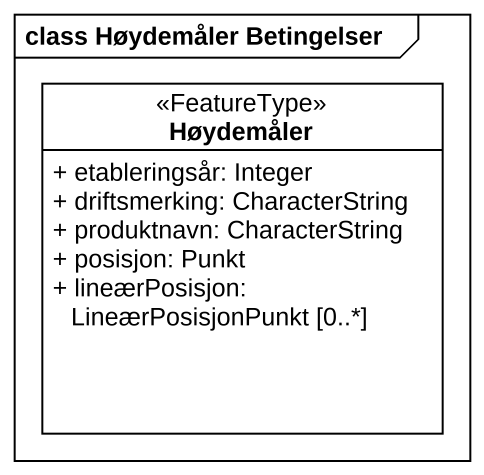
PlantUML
@startuml
mainframe class Høydemåler Betingelser
hide circle
hide empty members
skinparam classAttributeIconSize 0
class Høydemåler <<FeatureType>> {
  + etableringsår: Integer
  + driftsmerking: CharacterString
  + produktnavn: CharacterString
  + posisjon: Punkt
  + lineærPosisjon: LineærPosisjonPunkt [0..*]
}
@enduml
